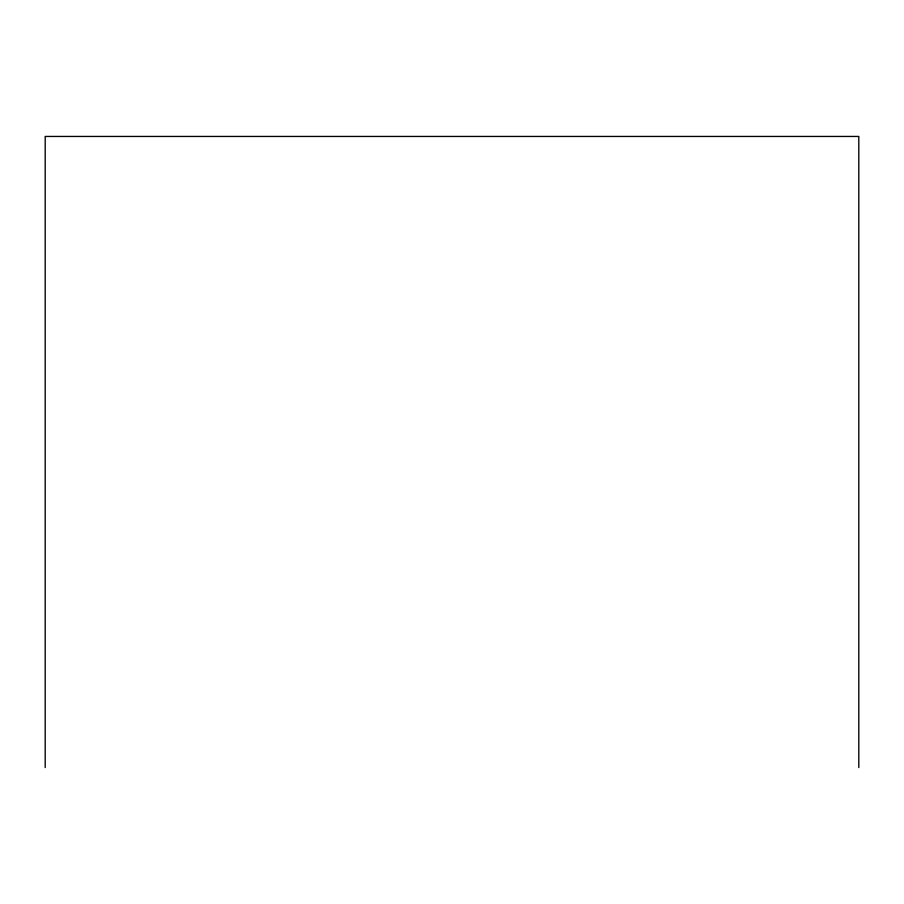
<?xml version="1.0" encoding="UTF-8"?>
<svg xmlns="http://www.w3.org/2000/svg" width="904" height="904" viewBox="0 0 904 904"><rect width="100%" height="100%" fill="white"/><g stroke="black" fill="none" stroke-linecap="round" stroke-linejoin="round"><path stroke-width="1.36" d="M858.8 767.552L858.8 136.447L45.2 136.447L45.2 767.552"/></g></svg>
